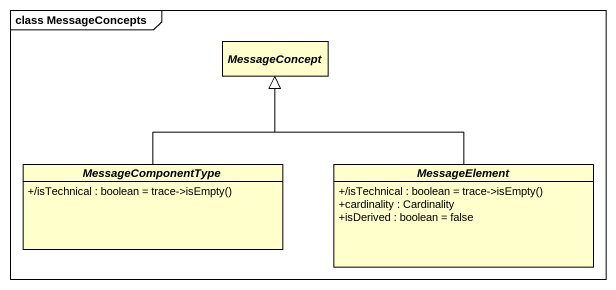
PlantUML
@startuml
mainframe class MessageConcepts
hide circle
hide empty members
skinparam classAttributeIconSize 0
abstract class MessageConcept
abstract class MessageComponentType {
  {field} +/isTechnical : boolean = trace->isEmpty()
}
abstract class MessageElement {
  {field} +/isTechnical : boolean = trace->isEmpty()
  +cardinality : Cardinality
  +isDerived : boolean = false
}
MessageComponentType -up-|> MessageConcept
MessageElement -up-|> MessageConcept
@enduml
